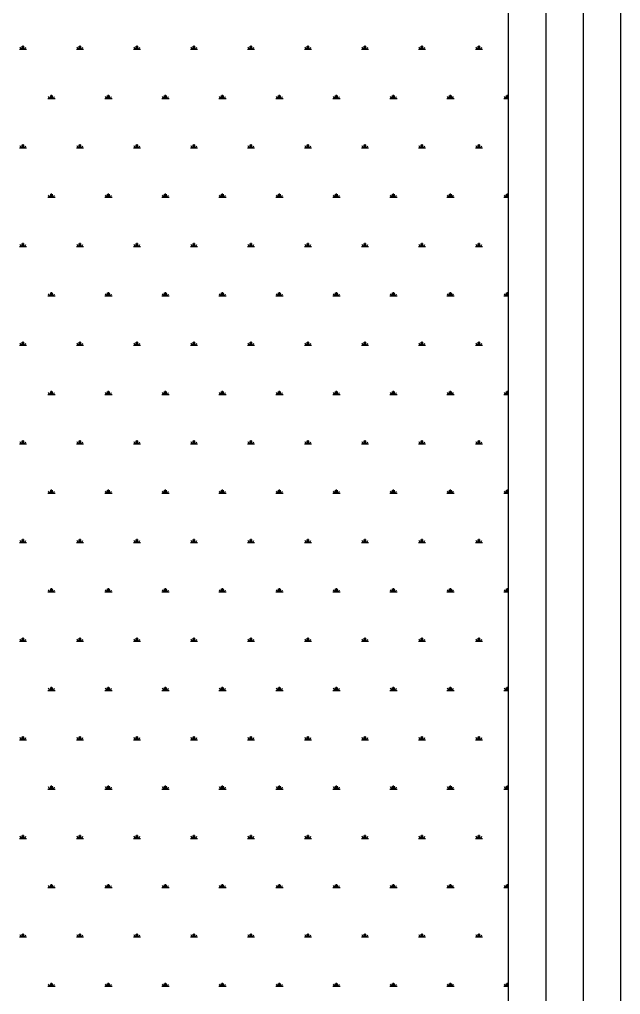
# Model space of a CAD drawing. Header units: millimetres. Extents: x 2999.9 to 3041.9, y 869.6 to 906.3.
# Drawn here: x 3022.616 to 3023.419, y 899.399 to 900.704 of the extents above; entities that cross this region are included whole.
import ezdxf

# ---------------------------------------------------------------- set-up
doc = ezdxf.new("R2010")
doc.units = ezdxf.units.MM

msp = doc.modelspace()

# ---------------------------------------------------------------- linework, layer by layer
at = {"color": 41, "lineweight": 30}
for p, q in [((3023.2692, 900.8882), (3023.2692, 899.0882)), ((3023.4192, 900.8882), (3023.4192, 899.0882))]:
    msp.add_line(p, q, dxfattribs=at)
at = {"color": 4}
for p, q in [((3023.3192, 900.8882), (3023.3192, 899.0882)), ((3023.3692, 900.8882), (3023.3692, 899.0882))]:
    msp.add_line(p, q, dxfattribs=at)
at = {"color": 76, "linetype": 'Continuous'}
for p, q in [((3022.6157, 900.664), (3022.6253, 900.664)), ((3022.6181, 900.664), (3022.6166, 900.6666)), ((3022.6193, 900.664), (3022.6193, 900.6678)), ((3022.6205, 900.664), (3022.6205, 900.6688)), ((3022.6217, 900.664), (3022.6217, 900.6678)), ((3022.6229, 900.664), (3022.6244, 900.6666)), ((3022.6919, 900.664), (3022.7015, 900.664)), ((3022.6943, 900.664), (3022.6928, 900.6666)), ((3022.6955, 900.664), (3022.6955, 900.6678)), ((3022.6967, 900.664), (3022.6967, 900.6688)), ((3022.6979, 900.664), (3022.6979, 900.6678)), ((3022.6991, 900.664), (3022.7006, 900.6666)), ((3022.7681, 900.664), (3022.7777, 900.664)), ((3022.7705, 900.664), (3022.769, 900.6666)), ((3022.7717, 900.664), (3022.7717, 900.6678)), ((3022.7729, 900.664), (3022.7729, 900.6688)), ((3022.7741, 900.664), (3022.7741, 900.6678)), ((3022.7753, 900.664), (3022.7768, 900.6666)), ((3022.8443, 900.664), (3022.8539, 900.664)), ((3022.8467, 900.664), (3022.8452, 900.6666)), ((3022.8479, 900.664), (3022.8479, 900.6678)), ((3022.8491, 900.664), (3022.8491, 900.6688)), ((3022.8503, 900.664), (3022.8503, 900.6678)), ((3022.8515, 900.664), (3022.853, 900.6666)), ((3022.9205, 900.664), (3022.9301, 900.664)), ((3022.9229, 900.664), (3022.9214, 900.6666)), ((3022.9241, 900.664), (3022.9241, 900.6678)), ((3022.9253, 900.664), (3022.9253, 900.6688)), ((3022.9265, 900.664), (3022.9265, 900.6678)), ((3022.9277, 900.664), (3022.9292, 900.6666)), ((3022.9967, 900.664), (3023.0063, 900.664)), ((3022.9991, 900.664), (3022.9976, 900.6666)), ((3023.0003, 900.664), (3023.0003, 900.6678)), ((3023.0015, 900.664), (3023.0015, 900.6688)), ((3023.0027, 900.664), (3023.0027, 900.6678)), ((3023.0039, 900.664), (3023.0054, 900.6666)), ((3023.0729, 900.664), (3023.0825, 900.664)), ((3023.0753, 900.664), (3023.0738, 900.6666)), ((3023.0765, 900.664), (3023.0765, 900.6678)), ((3023.0777, 900.664), (3023.0777, 900.6688)), ((3023.0789, 900.664), (3023.0789, 900.6678)), ((3023.0801, 900.664), (3023.0816, 900.6666)), ((3023.1491, 900.664), (3023.1587, 900.664)), ((3023.1515, 900.664), (3023.15, 900.6666)), ((3023.1527, 900.664), (3023.1527, 900.6678)), ((3023.1539, 900.664), (3023.1539, 900.6688)), ((3023.1551, 900.664), (3023.1551, 900.6678)), ((3023.1563, 900.664), (3023.1578, 900.6666)), ((3023.2253, 900.664), (3023.2349, 900.664)), ((3023.2277, 900.664), (3023.2262, 900.6666)), ((3023.2289, 900.664), (3023.2289, 900.6678)), ((3023.2301, 900.664), (3023.2301, 900.6688)), ((3023.2313, 900.664), (3023.2313, 900.6678)), ((3023.2325, 900.664), (3023.234, 900.6666)), ((3022.6538, 900.598), (3022.6634, 900.598)), ((3022.6562, 900.598), (3022.6547, 900.6006)), ((3022.6574, 900.598), (3022.6574, 900.6018)), ((3022.6586, 900.598), (3022.6586, 900.6028)), ((3022.6598, 900.598), (3022.6598, 900.6018)), ((3022.661, 900.598), (3022.6625, 900.6006)), ((3022.73, 900.598), (3022.7396, 900.598)), ((3022.7324, 900.598), (3022.7309, 900.6006)), ((3022.7336, 900.598), (3022.7336, 900.6018)), ((3022.7348, 900.598), (3022.7348, 900.6028)), ((3022.736, 900.598), (3022.736, 900.6018)), ((3022.7372, 900.598), (3022.7387, 900.6006)), ((3022.8062, 900.598), (3022.8158, 900.598)), ((3022.8086, 900.598), (3022.8071, 900.6006)), ((3022.8098, 900.598), (3022.8098, 900.6018)), ((3022.811, 900.598), (3022.811, 900.6028)), ((3022.8122, 900.598), (3022.8122, 900.6018)), ((3022.8134, 900.598), (3022.8149, 900.6006)), ((3022.8824, 900.598), (3022.892, 900.598)), ((3022.8848, 900.598), (3022.8833, 900.6006)), ((3022.886, 900.598), (3022.886, 900.6018)), ((3022.8872, 900.598), (3022.8872, 900.6028)), ((3022.8884, 900.598), (3022.8884, 900.6018)), ((3022.8896, 900.598), (3022.8911, 900.6006)), ((3022.9586, 900.598), (3022.9682, 900.598)), ((3022.961, 900.598), (3022.9595, 900.6006)), ((3022.9622, 900.598), (3022.9622, 900.6018)), ((3022.9634, 900.598), (3022.9634, 900.6028)), ((3022.9646, 900.598), (3022.9646, 900.6018)), ((3022.9658, 900.598), (3022.9673, 900.6006)), ((3023.0348, 900.598), (3023.0444, 900.598)), ((3023.0372, 900.598), (3023.0357, 900.6006)), ((3023.0384, 900.598), (3023.0384, 900.6018)), ((3023.0396, 900.598), (3023.0396, 900.6028)), ((3023.0408, 900.598), (3023.0408, 900.6018)), ((3023.042, 900.598), (3023.0435, 900.6006)), ((3023.111, 900.598), (3023.1206, 900.598)), ((3023.1134, 900.598), (3023.1119, 900.6006)), ((3023.1146, 900.598), (3023.1146, 900.6018)), ((3023.1158, 900.598), (3023.1158, 900.6028)), ((3023.117, 900.598), (3023.117, 900.6018)), ((3023.1182, 900.598), (3023.1197, 900.6006)), ((3023.1872, 900.598), (3023.1968, 900.598)), ((3023.1896, 900.598), (3023.1881, 900.6006)), ((3023.1908, 900.598), (3023.1908, 900.6018)), ((3023.192, 900.598), (3023.192, 900.6028)), ((3023.1932, 900.598), (3023.1932, 900.6018)), ((3023.1944, 900.598), (3023.1959, 900.6006)), ((3023.2634, 900.598), (3023.2692, 900.598)), ((3023.2658, 900.598), (3023.2643, 900.6006)), ((3023.267, 900.598), (3023.267, 900.6018)), ((3023.2682, 900.598), (3023.2682, 900.6028)), ((3022.6157, 900.532), (3022.6253, 900.532)), ((3022.6181, 900.532), (3022.6166, 900.5347)), ((3022.6193, 900.532), (3022.6193, 900.5358)), ((3022.6205, 900.532), (3022.6205, 900.5368)), ((3022.6217, 900.532), (3022.6217, 900.5358)), ((3022.6229, 900.532), (3022.6244, 900.5347)), ((3022.6919, 900.532), (3022.7015, 900.532)), ((3022.6943, 900.532), (3022.6928, 900.5347)), ((3022.6955, 900.532), (3022.6955, 900.5358)), ((3022.6967, 900.532), (3022.6967, 900.5368)), ((3022.6979, 900.532), (3022.6979, 900.5358)), ((3022.6991, 900.532), (3022.7006, 900.5347)), ((3022.7681, 900.532), (3022.7777, 900.532)), ((3022.7705, 900.532), (3022.769, 900.5347)), ((3022.7717, 900.532), (3022.7717, 900.5358)), ((3022.7729, 900.532), (3022.7729, 900.5368)), ((3022.7741, 900.532), (3022.7741, 900.5358)), ((3022.7753, 900.532), (3022.7768, 900.5347)), ((3022.8443, 900.532), (3022.8539, 900.532)), ((3022.8467, 900.532), (3022.8452, 900.5347)), ((3022.8479, 900.532), (3022.8479, 900.5358)), ((3022.8491, 900.532), (3022.8491, 900.5368)), ((3022.8503, 900.532), (3022.8503, 900.5358)), ((3022.8515, 900.532), (3022.853, 900.5347)), ((3022.9205, 900.532), (3022.9301, 900.532)), ((3022.9229, 900.532), (3022.9214, 900.5347)), ((3022.9241, 900.532), (3022.9241, 900.5358)), ((3022.9253, 900.532), (3022.9253, 900.5368)), ((3022.9265, 900.532), (3022.9265, 900.5358)), ((3022.9277, 900.532), (3022.9292, 900.5347)), ((3022.9967, 900.532), (3023.0063, 900.532)), ((3022.9991, 900.532), (3022.9976, 900.5347)), ((3023.0003, 900.532), (3023.0003, 900.5358)), ((3023.0015, 900.532), (3023.0015, 900.5368)), ((3023.0027, 900.532), (3023.0027, 900.5358)), ((3023.0039, 900.532), (3023.0054, 900.5347)), ((3023.0729, 900.532), (3023.0825, 900.532)), ((3023.0753, 900.532), (3023.0738, 900.5347)), ((3023.0765, 900.532), (3023.0765, 900.5358)), ((3023.0777, 900.532), (3023.0777, 900.5368)), ((3023.0789, 900.532), (3023.0789, 900.5358)), ((3023.0801, 900.532), (3023.0816, 900.5347)), ((3023.1491, 900.532), (3023.1587, 900.532)), ((3023.1515, 900.532), (3023.15, 900.5347)), ((3023.1527, 900.532), (3023.1527, 900.5358)), ((3023.1539, 900.532), (3023.1539, 900.5368)), ((3023.1551, 900.532), (3023.1551, 900.5358)), ((3023.1563, 900.532), (3023.1578, 900.5347)), ((3023.2253, 900.532), (3023.2349, 900.532)), ((3023.2277, 900.532), (3023.2262, 900.5347)), ((3023.2289, 900.532), (3023.2289, 900.5358)), ((3023.2301, 900.532), (3023.2301, 900.5368)), ((3023.2313, 900.532), (3023.2313, 900.5358)), ((3023.2325, 900.532), (3023.234, 900.5347)), ((3022.6538, 900.466), (3022.6634, 900.466)), ((3022.6562, 900.466), (3022.6547, 900.4687)), ((3022.6574, 900.466), (3022.6574, 900.4698)), ((3022.6586, 900.466), (3022.6586, 900.4708)), ((3022.6598, 900.466), (3022.6598, 900.4698)), ((3022.661, 900.466), (3022.6625, 900.4687)), ((3022.73, 900.466), (3022.7396, 900.466)), ((3022.7324, 900.466), (3022.7309, 900.4687)), ((3022.7336, 900.466), (3022.7336, 900.4698)), ((3022.7348, 900.466), (3022.7348, 900.4708)), ((3022.736, 900.466), (3022.736, 900.4698)), ((3022.7372, 900.466), (3022.7387, 900.4687)), ((3022.8062, 900.466), (3022.8158, 900.466)), ((3022.8086, 900.466), (3022.8071, 900.4687)), ((3022.8098, 900.466), (3022.8098, 900.4698)), ((3022.811, 900.466), (3022.811, 900.4708)), ((3022.8122, 900.466), (3022.8122, 900.4698)), ((3022.8134, 900.466), (3022.8149, 900.4687)), ((3022.8824, 900.466), (3022.892, 900.466)), ((3022.8848, 900.466), (3022.8833, 900.4687)), ((3022.886, 900.466), (3022.886, 900.4698)), ((3022.8872, 900.466), (3022.8872, 900.4708)), ((3022.8884, 900.466), (3022.8884, 900.4698)), ((3022.8896, 900.466), (3022.8911, 900.4687)), ((3022.9586, 900.466), (3022.9682, 900.466)), ((3022.961, 900.466), (3022.9595, 900.4687)), ((3022.9622, 900.466), (3022.9622, 900.4698)), ((3022.9634, 900.466), (3022.9634, 900.4708)), ((3022.9646, 900.466), (3022.9646, 900.4698)), ((3022.9658, 900.466), (3022.9673, 900.4687)), ((3023.0348, 900.466), (3023.0444, 900.466)), ((3023.0372, 900.466), (3023.0357, 900.4687)), ((3023.0384, 900.466), (3023.0384, 900.4698)), ((3023.0396, 900.466), (3023.0396, 900.4708)), ((3023.0408, 900.466), (3023.0408, 900.4698)), ((3023.042, 900.466), (3023.0435, 900.4687)), ((3023.111, 900.466), (3023.1206, 900.466)), ((3023.1134, 900.466), (3023.1119, 900.4687)), ((3023.1146, 900.466), (3023.1146, 900.4698)), ((3023.1158, 900.466), (3023.1158, 900.4708)), ((3023.117, 900.466), (3023.117, 900.4698)), ((3023.1182, 900.466), (3023.1197, 900.4687)), ((3023.1872, 900.466), (3023.1968, 900.466)), ((3023.1896, 900.466), (3023.1881, 900.4687)), ((3023.1908, 900.466), (3023.1908, 900.4698)), ((3023.192, 900.466), (3023.192, 900.4708)), ((3023.1932, 900.466), (3023.1932, 900.4698)), ((3023.1944, 900.466), (3023.1959, 900.4687)), ((3023.2634, 900.466), (3023.2692, 900.466)), ((3023.2658, 900.466), (3023.2643, 900.4687)), ((3023.267, 900.466), (3023.267, 900.4698)), ((3023.2682, 900.466), (3023.2682, 900.4708)), ((3022.6157, 900.4), (3022.6253, 900.4)), ((3022.6181, 900.4), (3022.6166, 900.4027)), ((3022.6193, 900.4), (3022.6193, 900.4038)), ((3022.6205, 900.4), (3022.6205, 900.4048)), ((3022.6217, 900.4), (3022.6217, 900.4038)), ((3022.6229, 900.4), (3022.6244, 900.4027)), ((3022.6919, 900.4), (3022.7015, 900.4)), ((3022.6943, 900.4), (3022.6928, 900.4027)), ((3022.6955, 900.4), (3022.6955, 900.4038)), ((3022.6967, 900.4), (3022.6967, 900.4048)), ((3022.6979, 900.4), (3022.6979, 900.4038)), ((3022.6991, 900.4), (3022.7006, 900.4027)), ((3022.7681, 900.4), (3022.7777, 900.4)), ((3022.7705, 900.4), (3022.769, 900.4027)), ((3022.7717, 900.4), (3022.7717, 900.4038)), ((3022.7729, 900.4), (3022.7729, 900.4048)), ((3022.7741, 900.4), (3022.7741, 900.4038)), ((3022.7753, 900.4), (3022.7768, 900.4027)), ((3022.8443, 900.4), (3022.8539, 900.4)), ((3022.8467, 900.4), (3022.8452, 900.4027)), ((3022.8479, 900.4), (3022.8479, 900.4038)), ((3022.8491, 900.4), (3022.8491, 900.4048)), ((3022.8503, 900.4), (3022.8503, 900.4038)), ((3022.8515, 900.4), (3022.853, 900.4027)), ((3022.9205, 900.4), (3022.9301, 900.4)), ((3022.9229, 900.4), (3022.9214, 900.4027)), ((3022.9241, 900.4), (3022.9241, 900.4038)), ((3022.9253, 900.4), (3022.9253, 900.4048)), ((3022.9265, 900.4), (3022.9265, 900.4038)), ((3022.9277, 900.4), (3022.9292, 900.4027)), ((3022.9967, 900.4), (3023.0063, 900.4)), ((3022.9991, 900.4), (3022.9976, 900.4027)), ((3023.0003, 900.4), (3023.0003, 900.4038)), ((3023.0015, 900.4), (3023.0015, 900.4048)), ((3023.0027, 900.4), (3023.0027, 900.4038)), ((3023.0039, 900.4), (3023.0054, 900.4027)), ((3023.0729, 900.4), (3023.0825, 900.4)), ((3023.0753, 900.4), (3023.0738, 900.4027)), ((3023.0765, 900.4), (3023.0765, 900.4038)), ((3023.0777, 900.4), (3023.0777, 900.4048)), ((3023.0789, 900.4), (3023.0789, 900.4038)), ((3023.0801, 900.4), (3023.0816, 900.4027)), ((3023.1491, 900.4), (3023.1587, 900.4)), ((3023.1515, 900.4), (3023.15, 900.4027)), ((3023.1527, 900.4), (3023.1527, 900.4038)), ((3023.1539, 900.4), (3023.1539, 900.4048)), ((3023.1551, 900.4), (3023.1551, 900.4038)), ((3023.1563, 900.4), (3023.1578, 900.4027)), ((3023.2253, 900.4), (3023.2349, 900.4)), ((3023.2277, 900.4), (3023.2262, 900.4027)), ((3023.2289, 900.4), (3023.2289, 900.4038)), ((3023.2301, 900.4), (3023.2301, 900.4048)), ((3023.2313, 900.4), (3023.2313, 900.4038)), ((3023.2325, 900.4), (3023.234, 900.4027)), ((3022.6538, 900.334), (3022.6634, 900.334)), ((3022.6562, 900.334), (3022.6547, 900.3367)), ((3022.6574, 900.334), (3022.6574, 900.3379)), ((3022.6586, 900.334), (3022.6586, 900.3388)), ((3022.6598, 900.334), (3022.6598, 900.3379)), ((3022.661, 900.334), (3022.6625, 900.3367)), ((3022.73, 900.334), (3022.7396, 900.334)), ((3022.7324, 900.334), (3022.7309, 900.3367)), ((3022.7336, 900.334), (3022.7336, 900.3379)), ((3022.7348, 900.334), (3022.7348, 900.3388)), ((3022.736, 900.334), (3022.736, 900.3379)), ((3022.7372, 900.334), (3022.7387, 900.3367)), ((3022.8062, 900.334), (3022.8158, 900.334)), ((3022.8086, 900.334), (3022.8071, 900.3367)), ((3022.8098, 900.334), (3022.8098, 900.3379)), ((3022.811, 900.334), (3022.811, 900.3388)), ((3022.8122, 900.334), (3022.8122, 900.3379)), ((3022.8134, 900.334), (3022.8149, 900.3367)), ((3022.8824, 900.334), (3022.892, 900.334)), ((3022.8848, 900.334), (3022.8833, 900.3367)), ((3022.886, 900.334), (3022.886, 900.3379)), ((3022.8872, 900.334), (3022.8872, 900.3388)), ((3022.8884, 900.334), (3022.8884, 900.3379)), ((3022.8896, 900.334), (3022.8911, 900.3367)), ((3022.9586, 900.334), (3022.9682, 900.334)), ((3022.961, 900.334), (3022.9595, 900.3367)), ((3022.9622, 900.334), (3022.9622, 900.3379)), ((3022.9634, 900.334), (3022.9634, 900.3388)), ((3022.9646, 900.334), (3022.9646, 900.3379)), ((3022.9658, 900.334), (3022.9673, 900.3367)), ((3023.0348, 900.334), (3023.0444, 900.334)), ((3023.0372, 900.334), (3023.0357, 900.3367)), ((3023.0384, 900.334), (3023.0384, 900.3379)), ((3023.0396, 900.334), (3023.0396, 900.3388)), ((3023.0408, 900.334), (3023.0408, 900.3379)), ((3023.042, 900.334), (3023.0435, 900.3367)), ((3023.111, 900.334), (3023.1206, 900.334)), ((3023.1134, 900.334), (3023.1119, 900.3367)), ((3023.1146, 900.334), (3023.1146, 900.3379)), ((3023.1158, 900.334), (3023.1158, 900.3388)), ((3023.117, 900.334), (3023.117, 900.3379)), ((3023.1182, 900.334), (3023.1197, 900.3367)), ((3023.1872, 900.334), (3023.1968, 900.334)), ((3023.1896, 900.334), (3023.1881, 900.3367)), ((3023.1908, 900.334), (3023.1908, 900.3379)), ((3023.192, 900.334), (3023.192, 900.3388)), ((3023.1932, 900.334), (3023.1932, 900.3379)), ((3023.1944, 900.334), (3023.1959, 900.3367)), ((3023.2634, 900.334), (3023.2692, 900.334)), ((3023.2658, 900.334), (3023.2643, 900.3367)), ((3023.267, 900.334), (3023.267, 900.3379)), ((3023.2682, 900.334), (3023.2682, 900.3388)), ((3022.6157, 900.2681), (3022.6253, 900.2681)), ((3022.6181, 900.2681), (3022.6166, 900.2707)), ((3022.6193, 900.2681), (3022.6193, 900.2719)), ((3022.6205, 900.2681), (3022.6205, 900.2728)), ((3022.6217, 900.2681), (3022.6217, 900.2719)), ((3022.6229, 900.2681), (3022.6244, 900.2707)), ((3022.6919, 900.2681), (3022.7015, 900.2681)), ((3022.6943, 900.2681), (3022.6928, 900.2707)), ((3022.6955, 900.2681), (3022.6955, 900.2719)), ((3022.6967, 900.2681), (3022.6967, 900.2728)), ((3022.6979, 900.2681), (3022.6979, 900.2719)), ((3022.6991, 900.2681), (3022.7006, 900.2707)), ((3022.7681, 900.2681), (3022.7777, 900.2681)), ((3022.7705, 900.2681), (3022.769, 900.2707)), ((3022.7717, 900.2681), (3022.7717, 900.2719)), ((3022.7729, 900.2681), (3022.7729, 900.2728)), ((3022.7741, 900.2681), (3022.7741, 900.2719)), ((3022.7753, 900.2681), (3022.7768, 900.2707)), ((3022.8443, 900.2681), (3022.8539, 900.2681)), ((3022.8467, 900.2681), (3022.8452, 900.2707)), ((3022.8479, 900.2681), (3022.8479, 900.2719)), ((3022.8491, 900.2681), (3022.8491, 900.2728)), ((3022.8503, 900.2681), (3022.8503, 900.2719)), ((3022.8515, 900.2681), (3022.853, 900.2707)), ((3022.9205, 900.2681), (3022.9301, 900.2681)), ((3022.9229, 900.2681), (3022.9214, 900.2707)), ((3022.9241, 900.2681), (3022.9241, 900.2719)), ((3022.9253, 900.2681), (3022.9253, 900.2728)), ((3022.9265, 900.2681), (3022.9265, 900.2719)), ((3022.9277, 900.2681), (3022.9292, 900.2707)), ((3022.9967, 900.2681), (3023.0063, 900.2681)), ((3022.9991, 900.2681), (3022.9976, 900.2707)), ((3023.0003, 900.2681), (3023.0003, 900.2719)), ((3023.0015, 900.2681), (3023.0015, 900.2728)), ((3023.0027, 900.2681), (3023.0027, 900.2719)), ((3023.0039, 900.2681), (3023.0054, 900.2707)), ((3023.0729, 900.2681), (3023.0825, 900.2681)), ((3023.0753, 900.2681), (3023.0738, 900.2707)), ((3023.0765, 900.2681), (3023.0765, 900.2719)), ((3023.0777, 900.2681), (3023.0777, 900.2728)), ((3023.0789, 900.2681), (3023.0789, 900.2719)), ((3023.0801, 900.2681), (3023.0816, 900.2707)), ((3023.1491, 900.2681), (3023.1587, 900.2681)), ((3023.1515, 900.2681), (3023.15, 900.2707)), ((3023.1527, 900.2681), (3023.1527, 900.2719)), ((3023.1539, 900.2681), (3023.1539, 900.2728)), ((3023.1551, 900.2681), (3023.1551, 900.2719)), ((3023.1563, 900.2681), (3023.1578, 900.2707)), ((3023.2253, 900.2681), (3023.2349, 900.2681)), ((3023.2277, 900.2681), (3023.2262, 900.2707)), ((3023.2289, 900.2681), (3023.2289, 900.2719)), ((3023.2301, 900.2681), (3023.2301, 900.2728)), ((3023.2313, 900.2681), (3023.2313, 900.2719)), ((3023.2325, 900.2681), (3023.234, 900.2707)), ((3022.6538, 900.2021), (3022.6634, 900.2021)), ((3022.6562, 900.2021), (3022.6547, 900.2047)), ((3022.6574, 900.2021), (3022.6574, 900.2059)), ((3022.6586, 900.2021), (3022.6586, 900.2068)), ((3022.6598, 900.2021), (3022.6598, 900.2059)), ((3022.661, 900.2021), (3022.6625, 900.2047)), ((3022.73, 900.2021), (3022.7396, 900.2021)), ((3022.7324, 900.2021), (3022.7309, 900.2047)), ((3022.7336, 900.2021), (3022.7336, 900.2059)), ((3022.7348, 900.2021), (3022.7348, 900.2068)), ((3022.736, 900.2021), (3022.736, 900.2059)), ((3022.7372, 900.2021), (3022.7387, 900.2047)), ((3022.8062, 900.2021), (3022.8158, 900.2021)), ((3022.8086, 900.2021), (3022.8071, 900.2047)), ((3022.8098, 900.2021), (3022.8098, 900.2059)), ((3022.811, 900.2021), (3022.811, 900.2068)), ((3022.8122, 900.2021), (3022.8122, 900.2059)), ((3022.8134, 900.2021), (3022.8149, 900.2047)), ((3022.8824, 900.2021), (3022.892, 900.2021)), ((3022.8848, 900.2021), (3022.8833, 900.2047)), ((3022.886, 900.2021), (3022.886, 900.2059)), ((3022.8872, 900.2021), (3022.8872, 900.2068)), ((3022.8884, 900.2021), (3022.8884, 900.2059)), ((3022.8896, 900.2021), (3022.8911, 900.2047)), ((3022.9586, 900.2021), (3022.9682, 900.2021)), ((3022.961, 900.2021), (3022.9595, 900.2047)), ((3022.9622, 900.2021), (3022.9622, 900.2059)), ((3022.9634, 900.2021), (3022.9634, 900.2068)), ((3022.9646, 900.2021), (3022.9646, 900.2059)), ((3022.9658, 900.2021), (3022.9673, 900.2047)), ((3023.0348, 900.2021), (3023.0444, 900.2021)), ((3023.0372, 900.2021), (3023.0357, 900.2047)), ((3023.0384, 900.2021), (3023.0384, 900.2059)), ((3023.0396, 900.2021), (3023.0396, 900.2068)), ((3023.0408, 900.2021), (3023.0408, 900.2059)), ((3023.042, 900.2021), (3023.0435, 900.2047)), ((3023.111, 900.2021), (3023.1206, 900.2021)), ((3023.1134, 900.2021), (3023.1119, 900.2047)), ((3023.1146, 900.2021), (3023.1146, 900.2059)), ((3023.1158, 900.2021), (3023.1158, 900.2068)), ((3023.117, 900.2021), (3023.117, 900.2059)), ((3023.1182, 900.2021), (3023.1197, 900.2047)), ((3023.1872, 900.2021), (3023.1968, 900.2021)), ((3023.1896, 900.2021), (3023.1881, 900.2047)), ((3023.1908, 900.2021), (3023.1908, 900.2059)), ((3023.192, 900.2021), (3023.192, 900.2068)), ((3023.1932, 900.2021), (3023.1932, 900.2059)), ((3023.1944, 900.2021), (3023.1959, 900.2047)), ((3023.2634, 900.2021), (3023.2692, 900.2021)), ((3023.2658, 900.2021), (3023.2643, 900.2047)), ((3023.267, 900.2021), (3023.267, 900.2059)), ((3023.2682, 900.2021), (3023.2682, 900.2068)), ((3022.6157, 900.1361), (3022.6253, 900.1361)), ((3022.6181, 900.1361), (3022.6166, 900.1387)), ((3022.6193, 900.1361), (3022.6193, 900.1399)), ((3022.6205, 900.1361), (3022.6205, 900.1408)), ((3022.6217, 900.1361), (3022.6217, 900.1399)), ((3022.6229, 900.1361), (3022.6244, 900.1387)), ((3022.6919, 900.1361), (3022.7015, 900.1361)), ((3022.6943, 900.1361), (3022.6928, 900.1387)), ((3022.6955, 900.1361), (3022.6955, 900.1399)), ((3022.6967, 900.1361), (3022.6967, 900.1408)), ((3022.6979, 900.1361), (3022.6979, 900.1399)), ((3022.6991, 900.1361), (3022.7006, 900.1387)), ((3022.7681, 900.1361), (3022.7777, 900.1361)), ((3022.7705, 900.1361), (3022.769, 900.1387)), ((3022.7717, 900.1361), (3022.7717, 900.1399)), ((3022.7729, 900.1361), (3022.7729, 900.1408)), ((3022.7741, 900.1361), (3022.7741, 900.1399)), ((3022.7753, 900.1361), (3022.7768, 900.1387)), ((3022.8443, 900.1361), (3022.8539, 900.1361)), ((3022.8467, 900.1361), (3022.8452, 900.1387)), ((3022.8479, 900.1361), (3022.8479, 900.1399)), ((3022.8491, 900.1361), (3022.8491, 900.1408)), ((3022.8503, 900.1361), (3022.8503, 900.1399)), ((3022.8515, 900.1361), (3022.853, 900.1387)), ((3022.9205, 900.1361), (3022.9301, 900.1361)), ((3022.9229, 900.1361), (3022.9214, 900.1387)), ((3022.9241, 900.1361), (3022.9241, 900.1399)), ((3022.9253, 900.1361), (3022.9253, 900.1408)), ((3022.9265, 900.1361), (3022.9265, 900.1399)), ((3022.9277, 900.1361), (3022.9292, 900.1387)), ((3022.9967, 900.1361), (3023.0063, 900.1361)), ((3022.9991, 900.1361), (3022.9976, 900.1387)), ((3023.0003, 900.1361), (3023.0003, 900.1399)), ((3023.0015, 900.1361), (3023.0015, 900.1408)), ((3023.0027, 900.1361), (3023.0027, 900.1399)), ((3023.0039, 900.1361), (3023.0054, 900.1387)), ((3023.0729, 900.1361), (3023.0825, 900.1361)), ((3023.0753, 900.1361), (3023.0738, 900.1387)), ((3023.0765, 900.1361), (3023.0765, 900.1399)), ((3023.0777, 900.1361), (3023.0777, 900.1408)), ((3023.0789, 900.1361), (3023.0789, 900.1399)), ((3023.0801, 900.1361), (3023.0816, 900.1387)), ((3023.1491, 900.1361), (3023.1587, 900.1361)), ((3023.1515, 900.1361), (3023.15, 900.1387)), ((3023.1527, 900.1361), (3023.1527, 900.1399)), ((3023.1539, 900.1361), (3023.1539, 900.1408)), ((3023.1551, 900.1361), (3023.1551, 900.1399)), ((3023.1563, 900.1361), (3023.1578, 900.1387)), ((3023.2253, 900.1361), (3023.2349, 900.1361)), ((3023.2277, 900.1361), (3023.2262, 900.1387)), ((3023.2289, 900.1361), (3023.2289, 900.1399)), ((3023.2301, 900.1361), (3023.2301, 900.1408)), ((3023.2313, 900.1361), (3023.2313, 900.1399)), ((3023.2325, 900.1361), (3023.234, 900.1387)), ((3022.6538, 900.0701), (3022.6634, 900.0701)), ((3022.6562, 900.0701), (3022.6547, 900.0727)), ((3022.6574, 900.0701), (3022.6574, 900.0739)), ((3022.6586, 900.0701), (3022.6586, 900.0748)), ((3022.6598, 900.0701), (3022.6598, 900.0739)), ((3022.661, 900.0701), (3022.6625, 900.0727)), ((3022.73, 900.0701), (3022.7396, 900.0701)), ((3022.7324, 900.0701), (3022.7309, 900.0727)), ((3022.7336, 900.0701), (3022.7336, 900.0739)), ((3022.7348, 900.0701), (3022.7348, 900.0748)), ((3022.736, 900.0701), (3022.736, 900.0739)), ((3022.7372, 900.0701), (3022.7387, 900.0727)), ((3022.8062, 900.0701), (3022.8158, 900.0701)), ((3022.8086, 900.0701), (3022.8071, 900.0727)), ((3022.8098, 900.0701), (3022.8098, 900.0739)), ((3022.811, 900.0701), (3022.811, 900.0748)), ((3022.8122, 900.0701), (3022.8122, 900.0739)), ((3022.8134, 900.0701), (3022.8149, 900.0727)), ((3022.8824, 900.0701), (3022.892, 900.0701)), ((3022.8848, 900.0701), (3022.8833, 900.0727)), ((3022.886, 900.0701), (3022.886, 900.0739)), ((3022.8872, 900.0701), (3022.8872, 900.0748)), ((3022.8884, 900.0701), (3022.8884, 900.0739)), ((3022.8896, 900.0701), (3022.8911, 900.0727)), ((3022.9586, 900.0701), (3022.9682, 900.0701)), ((3022.961, 900.0701), (3022.9595, 900.0727)), ((3022.9622, 900.0701), (3022.9622, 900.0739)), ((3022.9634, 900.0701), (3022.9634, 900.0748)), ((3022.9646, 900.0701), (3022.9646, 900.0739)), ((3022.9658, 900.0701), (3022.9673, 900.0727)), ((3023.0348, 900.0701), (3023.0444, 900.0701)), ((3023.0372, 900.0701), (3023.0357, 900.0727)), ((3023.0384, 900.0701), (3023.0384, 900.0739)), ((3023.0396, 900.0701), (3023.0396, 900.0748)), ((3023.0408, 900.0701), (3023.0408, 900.0739)), ((3023.042, 900.0701), (3023.0435, 900.0727)), ((3023.111, 900.0701), (3023.1206, 900.0701)), ((3023.1134, 900.0701), (3023.1119, 900.0727)), ((3023.1146, 900.0701), (3023.1146, 900.0739)), ((3023.1158, 900.0701), (3023.1158, 900.0748)), ((3023.117, 900.0701), (3023.117, 900.0739)), ((3023.1182, 900.0701), (3023.1197, 900.0727)), ((3023.1872, 900.0701), (3023.1968, 900.0701)), ((3023.1896, 900.0701), (3023.1881, 900.0727)), ((3023.1908, 900.0701), (3023.1908, 900.0739)), ((3023.192, 900.0701), (3023.192, 900.0748)), ((3023.1932, 900.0701), (3023.1932, 900.0739)), ((3023.1944, 900.0701), (3023.1959, 900.0727)), ((3023.2634, 900.0701), (3023.2692, 900.0701)), ((3023.2658, 900.0701), (3023.2643, 900.0727)), ((3023.267, 900.0701), (3023.267, 900.0739)), ((3023.2682, 900.0701), (3023.2682, 900.0748)), ((3022.6181, 900.0041), (3022.6166, 900.0067)), ((3022.6193, 900.0041), (3022.6193, 900.0079)), ((3022.6205, 900.0041), (3022.6205, 900.0088)), ((3022.6217, 900.0041), (3022.6217, 900.0079)), ((3022.6229, 900.0041), (3022.6244, 900.0067)), ((3022.6943, 900.0041), (3022.6928, 900.0067)), ((3022.6955, 900.0041), (3022.6955, 900.0079)), ((3022.6967, 900.0041), (3022.6967, 900.0088)), ((3022.6979, 900.0041), (3022.6979, 900.0079)), ((3022.6991, 900.0041), (3022.7006, 900.0067)), ((3022.7705, 900.0041), (3022.769, 900.0067)), ((3022.7717, 900.0041), (3022.7717, 900.0079)), ((3022.7729, 900.0041), (3022.7729, 900.0088)), ((3022.7741, 900.0041), (3022.7741, 900.0079)), ((3022.7753, 900.0041), (3022.7768, 900.0067)), ((3022.8467, 900.0041), (3022.8452, 900.0067)), ((3022.8479, 900.0041), (3022.8479, 900.0079)), ((3022.8491, 900.0041), (3022.8491, 900.0088)), ((3022.8503, 900.0041), (3022.8503, 900.0079)), ((3022.8515, 900.0041), (3022.853, 900.0067)), ((3022.9229, 900.0041), (3022.9214, 900.0067)), ((3022.9241, 900.0041), (3022.9241, 900.0079)), ((3022.9253, 900.0041), (3022.9253, 900.0088)), ((3022.9265, 900.0041), (3022.9265, 900.0079)), ((3022.9277, 900.0041), (3022.9292, 900.0067)), ((3022.9991, 900.0041), (3022.9976, 900.0067)), ((3023.0003, 900.0041), (3023.0003, 900.0079)), ((3023.0015, 900.0041), (3023.0015, 900.0088)), ((3023.0027, 900.0041), (3023.0027, 900.0079)), ((3023.0039, 900.0041), (3023.0054, 900.0067)), ((3023.0753, 900.0041), (3023.0738, 900.0067)), ((3023.0765, 900.0041), (3023.0765, 900.0079)), ((3023.0777, 900.0041), (3023.0777, 900.0088)), ((3023.0789, 900.0041), (3023.0789, 900.0079)), ((3023.0801, 900.0041), (3023.0816, 900.0067)), ((3023.1515, 900.0041), (3023.15, 900.0067)), ((3023.1527, 900.0041), (3023.1527, 900.0079)), ((3023.1539, 900.0041), (3023.1539, 900.0088)), ((3023.1551, 900.0041), (3023.1551, 900.0079)), ((3023.1563, 900.0041), (3023.1578, 900.0067)), ((3023.2277, 900.0041), (3023.2262, 900.0067)), ((3023.2289, 900.0041), (3023.2289, 900.0079)), ((3023.2301, 900.0041), (3023.2301, 900.0088)), ((3023.2313, 900.0041), (3023.2313, 900.0079)), ((3023.2325, 900.0041), (3023.234, 900.0067)), ((3022.6157, 900.0041), (3022.6253, 900.0041)), ((3022.6919, 900.0041), (3022.7015, 900.0041)), ((3022.7681, 900.0041), (3022.7777, 900.0041)), ((3022.8443, 900.0041), (3022.8539, 900.0041)), ((3022.9205, 900.0041), (3022.9301, 900.0041)), ((3022.9967, 900.0041), (3023.0063, 900.0041)), ((3023.0729, 900.0041), (3023.0825, 900.0041)), ((3023.1491, 900.0041), (3023.1587, 900.0041)), ((3023.2253, 900.0041), (3023.2349, 900.0041)), ((3022.6562, 899.9381), (3022.6547, 899.9407)), ((3022.6574, 899.9381), (3022.6574, 899.9419)), ((3022.6586, 899.9381), (3022.6586, 899.9429)), ((3022.6598, 899.9381), (3022.6598, 899.9419)), ((3022.661, 899.9381), (3022.6625, 899.9407)), ((3022.7324, 899.9381), (3022.7309, 899.9407)), ((3022.7336, 899.9381), (3022.7336, 899.9419)), ((3022.7348, 899.9381), (3022.7348, 899.9429)), ((3022.736, 899.9381), (3022.736, 899.9419)), ((3022.7372, 899.9381), (3022.7387, 899.9407)), ((3022.8086, 899.9381), (3022.8071, 899.9407)), ((3022.8098, 899.9381), (3022.8098, 899.9419)), ((3022.811, 899.9381), (3022.811, 899.9429)), ((3022.8122, 899.9381), (3022.8122, 899.9419)), ((3022.8134, 899.9381), (3022.8149, 899.9407)), ((3022.8848, 899.9381), (3022.8833, 899.9407)), ((3022.886, 899.9381), (3022.886, 899.9419)), ((3022.8872, 899.9381), (3022.8872, 899.9429)), ((3022.8884, 899.9381), (3022.8884, 899.9419)), ((3022.8896, 899.9381), (3022.8911, 899.9407)), ((3022.961, 899.9381), (3022.9595, 899.9407)), ((3022.9622, 899.9381), (3022.9622, 899.9419)), ((3022.9634, 899.9381), (3022.9634, 899.9429)), ((3022.9646, 899.9381), (3022.9646, 899.9419)), ((3022.9658, 899.9381), (3022.9673, 899.9407)), ((3023.0372, 899.9381), (3023.0357, 899.9407)), ((3023.0384, 899.9381), (3023.0384, 899.9419)), ((3023.0396, 899.9381), (3023.0396, 899.9429)), ((3023.0408, 899.9381), (3023.0408, 899.9419)), ((3023.042, 899.9381), (3023.0435, 899.9407)), ((3023.1134, 899.9381), (3023.1119, 899.9407)), ((3023.1146, 899.9381), (3023.1146, 899.9419)), ((3023.1158, 899.9381), (3023.1158, 899.9429)), ((3023.117, 899.9381), (3023.117, 899.9419)), ((3023.1182, 899.9381), (3023.1197, 899.9407)), ((3023.1896, 899.9381), (3023.1881, 899.9407)), ((3023.1908, 899.9381), (3023.1908, 899.9419)), ((3023.192, 899.9381), (3023.192, 899.9429)), ((3023.1932, 899.9381), (3023.1932, 899.9419)), ((3023.1944, 899.9381), (3023.1959, 899.9407)), ((3023.2658, 899.9381), (3023.2643, 899.9407)), ((3023.267, 899.9381), (3023.267, 899.9419)), ((3023.2682, 899.9381), (3023.2682, 899.9429)), ((3022.6538, 899.9381), (3022.6634, 899.9381)), ((3022.73, 899.9381), (3022.7396, 899.9381)), ((3022.8062, 899.9381), (3022.8158, 899.9381)), ((3022.8824, 899.9381), (3022.892, 899.9381)), ((3022.9586, 899.9381), (3022.9682, 899.9381)), ((3023.0348, 899.9381), (3023.0444, 899.9381)), ((3023.111, 899.9381), (3023.1206, 899.9381)), ((3023.1872, 899.9381), (3023.1968, 899.9381)), ((3023.2634, 899.9381), (3023.2692, 899.9381)), ((3022.6181, 899.8721), (3022.6166, 899.8747)), ((3022.6193, 899.8721), (3022.6193, 899.8759)), ((3022.6205, 899.8721), (3022.6205, 899.8769)), ((3022.6217, 899.8721), (3022.6217, 899.8759)), ((3022.6229, 899.8721), (3022.6244, 899.8747)), ((3022.6943, 899.8721), (3022.6928, 899.8747)), ((3022.6955, 899.8721), (3022.6955, 899.8759)), ((3022.6967, 899.8721), (3022.6967, 899.8769)), ((3022.6979, 899.8721), (3022.6979, 899.8759)), ((3022.6991, 899.8721), (3022.7006, 899.8747)), ((3022.7705, 899.8721), (3022.769, 899.8747)), ((3022.7717, 899.8721), (3022.7717, 899.8759)), ((3022.7729, 899.8721), (3022.7729, 899.8769)), ((3022.7741, 899.8721), (3022.7741, 899.8759)), ((3022.7753, 899.8721), (3022.7768, 899.8747)), ((3022.8467, 899.8721), (3022.8452, 899.8747)), ((3022.8479, 899.8721), (3022.8479, 899.8759)), ((3022.8491, 899.8721), (3022.8491, 899.8769)), ((3022.8503, 899.8721), (3022.8503, 899.8759)), ((3022.8515, 899.8721), (3022.853, 899.8747)), ((3022.9229, 899.8721), (3022.9214, 899.8747)), ((3022.9241, 899.8721), (3022.9241, 899.8759)), ((3022.9253, 899.8721), (3022.9253, 899.8769)), ((3022.9265, 899.8721), (3022.9265, 899.8759)), ((3022.9277, 899.8721), (3022.9292, 899.8747)), ((3022.9991, 899.8721), (3022.9976, 899.8747)), ((3023.0003, 899.8721), (3023.0003, 899.8759)), ((3023.0015, 899.8721), (3023.0015, 899.8769)), ((3023.0027, 899.8721), (3023.0027, 899.8759)), ((3023.0039, 899.8721), (3023.0054, 899.8747)), ((3023.0753, 899.8721), (3023.0738, 899.8747)), ((3023.0765, 899.8721), (3023.0765, 899.8759)), ((3023.0777, 899.8721), (3023.0777, 899.8769)), ((3023.0789, 899.8721), (3023.0789, 899.8759)), ((3023.0801, 899.8721), (3023.0816, 899.8747)), ((3023.1515, 899.8721), (3023.15, 899.8747)), ((3023.1527, 899.8721), (3023.1527, 899.8759)), ((3023.1539, 899.8721), (3023.1539, 899.8769)), ((3023.1551, 899.8721), (3023.1551, 899.8759)), ((3023.1563, 899.8721), (3023.1578, 899.8747)), ((3023.2277, 899.8721), (3023.2262, 899.8747)), ((3023.2289, 899.8721), (3023.2289, 899.8759)), ((3023.2301, 899.8721), (3023.2301, 899.8769)), ((3023.2313, 899.8721), (3023.2313, 899.8759)), ((3023.2325, 899.8721), (3023.234, 899.8747)), ((3022.6157, 899.8721), (3022.6253, 899.8721)), ((3022.6919, 899.8721), (3022.7015, 899.8721)), ((3022.7681, 899.8721), (3022.7777, 899.8721)), ((3022.8443, 899.8721), (3022.8539, 899.8721)), ((3022.9205, 899.8721), (3022.9301, 899.8721)), ((3022.9967, 899.8721), (3023.0063, 899.8721)), ((3023.0729, 899.8721), (3023.0825, 899.8721)), ((3023.1491, 899.8721), (3023.1587, 899.8721)), ((3023.2253, 899.8721), (3023.2349, 899.8721)), ((3022.6574, 899.8061), (3022.6574, 899.8099)), ((3022.6586, 899.8061), (3022.6586, 899.8109)), ((3022.6598, 899.8061), (3022.6598, 899.8099)), ((3022.7336, 899.8061), (3022.7336, 899.8099)), ((3022.7348, 899.8061), (3022.7348, 899.8109)), ((3022.736, 899.8061), (3022.736, 899.8099)), ((3022.8098, 899.8061), (3022.8098, 899.8099)), ((3022.811, 899.8061), (3022.811, 899.8109)), ((3022.8122, 899.8061), (3022.8122, 899.8099)), ((3022.886, 899.8061), (3022.886, 899.8099)), ((3022.8872, 899.8061), (3022.8872, 899.8109)), ((3022.8884, 899.8061), (3022.8884, 899.8099)), ((3022.9622, 899.8061), (3022.9622, 899.8099)), ((3022.9634, 899.8061), (3022.9634, 899.8109)), ((3022.9646, 899.8061), (3022.9646, 899.8099)), ((3023.0384, 899.8061), (3023.0384, 899.8099)), ((3023.0396, 899.8061), (3023.0396, 899.8109)), ((3023.0408, 899.8061), (3023.0408, 899.8099)), ((3023.1146, 899.8061), (3023.1146, 899.8099)), ((3023.1158, 899.8061), (3023.1158, 899.8109)), ((3023.117, 899.8061), (3023.117, 899.8099)), ((3023.1908, 899.8061), (3023.1908, 899.8099)), ((3023.192, 899.8061), (3023.192, 899.8109)), ((3023.1932, 899.8061), (3023.1932, 899.8099)), ((3023.267, 899.8061), (3023.267, 899.8099)), ((3023.2682, 899.8061), (3023.2682, 899.8109)), ((3022.6538, 899.8061), (3022.6634, 899.8061)), ((3022.6562, 899.8061), (3022.6547, 899.8088)), ((3022.661, 899.8061), (3022.6625, 899.8088)), ((3022.73, 899.8061), (3022.7396, 899.8061)), ((3022.7324, 899.8061), (3022.7309, 899.8088)), ((3022.7372, 899.8061), (3022.7387, 899.8088)), ((3022.8062, 899.8061), (3022.8158, 899.8061)), ((3022.8086, 899.8061), (3022.8071, 899.8088)), ((3022.8134, 899.8061), (3022.8149, 899.8088)), ((3022.8824, 899.8061), (3022.892, 899.8061)), ((3022.8848, 899.8061), (3022.8833, 899.8088)), ((3022.8896, 899.8061), (3022.8911, 899.8088)), ((3022.9586, 899.8061), (3022.9682, 899.8061)), ((3022.961, 899.8061), (3022.9595, 899.8088)), ((3022.9658, 899.8061), (3022.9673, 899.8088)), ((3023.0348, 899.8061), (3023.0444, 899.8061)), ((3023.0372, 899.8061), (3023.0357, 899.8088)), ((3023.042, 899.8061), (3023.0435, 899.8088)), ((3023.111, 899.8061), (3023.1206, 899.8061)), ((3023.1134, 899.8061), (3023.1119, 899.8088)), ((3023.1182, 899.8061), (3023.1197, 899.8088)), ((3023.1872, 899.8061), (3023.1968, 899.8061)), ((3023.1896, 899.8061), (3023.1881, 899.8088)), ((3023.1944, 899.8061), (3023.1959, 899.8088)), ((3023.2634, 899.8061), (3023.2692, 899.8061)), ((3023.2658, 899.8061), (3023.2643, 899.8088)), ((3022.6193, 899.7401), (3022.6193, 899.7439)), ((3022.6205, 899.7401), (3022.6205, 899.7449)), ((3022.6217, 899.7401), (3022.6217, 899.7439)), ((3022.6955, 899.7401), (3022.6955, 899.7439)), ((3022.6967, 899.7401), (3022.6967, 899.7449)), ((3022.6979, 899.7401), (3022.6979, 899.7439)), ((3022.7717, 899.7401), (3022.7717, 899.7439)), ((3022.7729, 899.7401), (3022.7729, 899.7449)), ((3022.7741, 899.7401), (3022.7741, 899.7439)), ((3022.8479, 899.7401), (3022.8479, 899.7439)), ((3022.8491, 899.7401), (3022.8491, 899.7449)), ((3022.8503, 899.7401), (3022.8503, 899.7439)), ((3022.9241, 899.7401), (3022.9241, 899.7439)), ((3022.9253, 899.7401), (3022.9253, 899.7449)), ((3022.9265, 899.7401), (3022.9265, 899.7439)), ((3023.0003, 899.7401), (3023.0003, 899.7439)), ((3023.0015, 899.7401), (3023.0015, 899.7449)), ((3023.0027, 899.7401), (3023.0027, 899.7439)), ((3023.0765, 899.7401), (3023.0765, 899.7439)), ((3023.0777, 899.7401), (3023.0777, 899.7449)), ((3023.0789, 899.7401), (3023.0789, 899.7439)), ((3023.1527, 899.7401), (3023.1527, 899.7439)), ((3023.1539, 899.7401), (3023.1539, 899.7449)), ((3023.1551, 899.7401), (3023.1551, 899.7439)), ((3023.2289, 899.7401), (3023.2289, 899.7439)), ((3023.2301, 899.7401), (3023.2301, 899.7449)), ((3023.2313, 899.7401), (3023.2313, 899.7439)), ((3022.6157, 899.7401), (3022.6253, 899.7401)), ((3022.6181, 899.7401), (3022.6166, 899.7428)), ((3022.6229, 899.7401), (3022.6244, 899.7428)), ((3022.6919, 899.7401), (3022.7015, 899.7401)), ((3022.6943, 899.7401), (3022.6928, 899.7428)), ((3022.6991, 899.7401), (3022.7006, 899.7428)), ((3022.7681, 899.7401), (3022.7777, 899.7401)), ((3022.7705, 899.7401), (3022.769, 899.7428)), ((3022.7753, 899.7401), (3022.7768, 899.7428)), ((3022.8443, 899.7401), (3022.8539, 899.7401)), ((3022.8467, 899.7401), (3022.8452, 899.7428)), ((3022.8515, 899.7401), (3022.853, 899.7428)), ((3022.9205, 899.7401), (3022.9301, 899.7401)), ((3022.9229, 899.7401), (3022.9214, 899.7428)), ((3022.9277, 899.7401), (3022.9292, 899.7428)), ((3022.9967, 899.7401), (3023.0063, 899.7401)), ((3022.9991, 899.7401), (3022.9976, 899.7428)), ((3023.0039, 899.7401), (3023.0054, 899.7428)), ((3023.0729, 899.7401), (3023.0825, 899.7401)), ((3023.0753, 899.7401), (3023.0738, 899.7428)), ((3023.0801, 899.7401), (3023.0816, 899.7428)), ((3023.1491, 899.7401), (3023.1587, 899.7401)), ((3023.1515, 899.7401), (3023.15, 899.7428)), ((3023.1563, 899.7401), (3023.1578, 899.7428)), ((3023.2253, 899.7401), (3023.2349, 899.7401)), ((3023.2277, 899.7401), (3023.2262, 899.7428)), ((3023.2325, 899.7401), (3023.234, 899.7428)), ((3022.6586, 899.6741), (3022.6586, 899.6789)), ((3022.7348, 899.6741), (3022.7348, 899.6789)), ((3022.811, 899.6741), (3022.811, 899.6789)), ((3022.8872, 899.6741), (3022.8872, 899.6789)), ((3022.9634, 899.6741), (3022.9634, 899.6789)), ((3023.0396, 899.6741), (3023.0396, 899.6789)), ((3023.1158, 899.6741), (3023.1158, 899.6789)), ((3023.192, 899.6741), (3023.192, 899.6789)), ((3023.2682, 899.6741), (3023.2682, 899.6789)), ((3022.6538, 899.6741), (3022.6634, 899.6741)), ((3022.6562, 899.6741), (3022.6547, 899.6768)), ((3022.6574, 899.6741), (3022.6574, 899.6779)), ((3022.6598, 899.6741), (3022.6598, 899.6779)), ((3022.661, 899.6741), (3022.6625, 899.6768)), ((3022.73, 899.6741), (3022.7396, 899.6741)), ((3022.7324, 899.6741), (3022.7309, 899.6768)), ((3022.7336, 899.6741), (3022.7336, 899.6779)), ((3022.736, 899.6741), (3022.736, 899.6779)), ((3022.7372, 899.6741), (3022.7387, 899.6768)), ((3022.8062, 899.6741), (3022.8158, 899.6741)), ((3022.8086, 899.6741), (3022.8071, 899.6768)), ((3022.8098, 899.6741), (3022.8098, 899.6779)), ((3022.8122, 899.6741), (3022.8122, 899.6779)), ((3022.8134, 899.6741), (3022.8149, 899.6768)), ((3022.8824, 899.6741), (3022.892, 899.6741)), ((3022.8848, 899.6741), (3022.8833, 899.6768)), ((3022.886, 899.6741), (3022.886, 899.6779)), ((3022.8884, 899.6741), (3022.8884, 899.6779)), ((3022.8896, 899.6741), (3022.8911, 899.6768)), ((3022.9586, 899.6741), (3022.9682, 899.6741)), ((3022.961, 899.6741), (3022.9595, 899.6768)), ((3022.9622, 899.6741), (3022.9622, 899.6779)), ((3022.9646, 899.6741), (3022.9646, 899.6779)), ((3022.9658, 899.6741), (3022.9673, 899.6768)), ((3023.0348, 899.6741), (3023.0444, 899.6741)), ((3023.0372, 899.6741), (3023.0357, 899.6768)), ((3023.0384, 899.6741), (3023.0384, 899.6779)), ((3023.0408, 899.6741), (3023.0408, 899.6779)), ((3023.042, 899.6741), (3023.0435, 899.6768)), ((3023.111, 899.6741), (3023.1206, 899.6741)), ((3023.1134, 899.6741), (3023.1119, 899.6768)), ((3023.1146, 899.6741), (3023.1146, 899.6779)), ((3023.117, 899.6741), (3023.117, 899.6779)), ((3023.1182, 899.6741), (3023.1197, 899.6768)), ((3023.1872, 899.6741), (3023.1968, 899.6741)), ((3023.1896, 899.6741), (3023.1881, 899.6768)), ((3023.1908, 899.6741), (3023.1908, 899.6779)), ((3023.1932, 899.6741), (3023.1932, 899.6779)), ((3023.1944, 899.6741), (3023.1959, 899.6768)), ((3023.2634, 899.6741), (3023.2692, 899.6741)), ((3023.2658, 899.6741), (3023.2643, 899.6768)), ((3023.267, 899.6741), (3023.267, 899.6779)), ((3022.6157, 899.6081), (3022.6253, 899.6081)), ((3022.6181, 899.6081), (3022.6166, 899.6108)), ((3022.6193, 899.6081), (3022.6193, 899.612)), ((3022.6205, 899.6081), (3022.6205, 899.6129)), ((3022.6217, 899.6081), (3022.6217, 899.612)), ((3022.6229, 899.6081), (3022.6244, 899.6108)), ((3022.6919, 899.6081), (3022.7015, 899.6081)), ((3022.6943, 899.6081), (3022.6928, 899.6108)), ((3022.6955, 899.6081), (3022.6955, 899.612)), ((3022.6967, 899.6081), (3022.6967, 899.6129)), ((3022.6979, 899.6081), (3022.6979, 899.612)), ((3022.6991, 899.6081), (3022.7006, 899.6108)), ((3022.7681, 899.6081), (3022.7777, 899.6081)), ((3022.7705, 899.6081), (3022.769, 899.6108)), ((3022.7717, 899.6081), (3022.7717, 899.612)), ((3022.7729, 899.6081), (3022.7729, 899.6129)), ((3022.7741, 899.6081), (3022.7741, 899.612)), ((3022.7753, 899.6081), (3022.7768, 899.6108)), ((3022.8443, 899.6081), (3022.8539, 899.6081)), ((3022.8467, 899.6081), (3022.8452, 899.6108)), ((3022.8479, 899.6081), (3022.8479, 899.612)), ((3022.8491, 899.6081), (3022.8491, 899.6129)), ((3022.8503, 899.6081), (3022.8503, 899.612)), ((3022.8515, 899.6081), (3022.853, 899.6108)), ((3022.9205, 899.6081), (3022.9301, 899.6081)), ((3022.9229, 899.6081), (3022.9214, 899.6108)), ((3022.9241, 899.6081), (3022.9241, 899.612)), ((3022.9253, 899.6081), (3022.9253, 899.6129)), ((3022.9265, 899.6081), (3022.9265, 899.612)), ((3022.9277, 899.6081), (3022.9292, 899.6108)), ((3022.9967, 899.6081), (3023.0063, 899.6081)), ((3022.9991, 899.6081), (3022.9976, 899.6108)), ((3023.0003, 899.6081), (3023.0003, 899.612)), ((3023.0015, 899.6081), (3023.0015, 899.6129)), ((3023.0027, 899.6081), (3023.0027, 899.612)), ((3023.0039, 899.6081), (3023.0054, 899.6108)), ((3023.0729, 899.6081), (3023.0825, 899.6081)), ((3023.0753, 899.6081), (3023.0738, 899.6108)), ((3023.0765, 899.6081), (3023.0765, 899.612)), ((3023.0777, 899.6081), (3023.0777, 899.6129)), ((3023.0789, 899.6081), (3023.0789, 899.612)), ((3023.0801, 899.6081), (3023.0816, 899.6108)), ((3023.1491, 899.6081), (3023.1587, 899.6081)), ((3023.1515, 899.6081), (3023.15, 899.6108)), ((3023.1527, 899.6081), (3023.1527, 899.612)), ((3023.1539, 899.6081), (3023.1539, 899.6129)), ((3023.1551, 899.6081), (3023.1551, 899.612)), ((3023.1563, 899.6081), (3023.1578, 899.6108)), ((3023.2253, 899.6081), (3023.2349, 899.6081)), ((3023.2277, 899.6081), (3023.2262, 899.6108)), ((3023.2289, 899.6081), (3023.2289, 899.612)), ((3023.2301, 899.6081), (3023.2301, 899.6129)), ((3023.2313, 899.6081), (3023.2313, 899.612)), ((3023.2325, 899.6081), (3023.234, 899.6108)), ((3022.6538, 899.5421), (3022.6634, 899.5421)), ((3022.6562, 899.5421), (3022.6547, 899.5448)), ((3022.6574, 899.5421), (3022.6574, 899.546)), ((3022.6586, 899.5421), (3022.6586, 899.5469)), ((3022.6598, 899.5421), (3022.6598, 899.546)), ((3022.661, 899.5422), (3022.6625, 899.5448)), ((3022.73, 899.5421), (3022.7396, 899.5421)), ((3022.7324, 899.5421), (3022.7309, 899.5448)), ((3022.7336, 899.5421), (3022.7336, 899.546)), ((3022.7348, 899.5421), (3022.7348, 899.5469)), ((3022.736, 899.5421), (3022.736, 899.546)), ((3022.7372, 899.5422), (3022.7387, 899.5448)), ((3022.8062, 899.5421), (3022.8158, 899.5421)), ((3022.8086, 899.5421), (3022.8071, 899.5448)), ((3022.8098, 899.5421), (3022.8098, 899.546)), ((3022.811, 899.5421), (3022.811, 899.5469)), ((3022.8122, 899.5421), (3022.8122, 899.546)), ((3022.8134, 899.5422), (3022.8149, 899.5448)), ((3022.8824, 899.5421), (3022.892, 899.5421)), ((3022.8848, 899.5421), (3022.8833, 899.5448)), ((3022.886, 899.5421), (3022.886, 899.546)), ((3022.8872, 899.5421), (3022.8872, 899.5469)), ((3022.8884, 899.5421), (3022.8884, 899.546)), ((3022.8896, 899.5422), (3022.8911, 899.5448)), ((3022.9586, 899.5421), (3022.9682, 899.5421)), ((3022.961, 899.5421), (3022.9595, 899.5448)), ((3022.9622, 899.5421), (3022.9622, 899.546)), ((3022.9634, 899.5421), (3022.9634, 899.5469)), ((3022.9646, 899.5421), (3022.9646, 899.546)), ((3022.9658, 899.5422), (3022.9673, 899.5448)), ((3023.0348, 899.5421), (3023.0444, 899.5421)), ((3023.0372, 899.5421), (3023.0357, 899.5448)), ((3023.0384, 899.5421), (3023.0384, 899.546)), ((3023.0396, 899.5421), (3023.0396, 899.5469)), ((3023.0408, 899.5421), (3023.0408, 899.546)), ((3023.042, 899.5422), (3023.0435, 899.5448)), ((3023.111, 899.5421), (3023.1206, 899.5421)), ((3023.1134, 899.5421), (3023.1119, 899.5448)), ((3023.1146, 899.5421), (3023.1146, 899.546)), ((3023.1158, 899.5421), (3023.1158, 899.5469)), ((3023.117, 899.5421), (3023.117, 899.546)), ((3023.1182, 899.5422), (3023.1197, 899.5448)), ((3023.1872, 899.5421), (3023.1968, 899.5421)), ((3023.1896, 899.5421), (3023.1881, 899.5448)), ((3023.1908, 899.5421), (3023.1908, 899.546)), ((3023.192, 899.5421), (3023.192, 899.5469)), ((3023.1932, 899.5421), (3023.1932, 899.546)), ((3023.1944, 899.5422), (3023.1959, 899.5448)), ((3023.2634, 899.5421), (3023.2692, 899.5421)), ((3023.2658, 899.5421), (3023.2643, 899.5448)), ((3023.267, 899.5421), (3023.267, 899.546)), ((3023.2682, 899.5421), (3023.2682, 899.5469)), ((3022.6157, 899.4762), (3022.6253, 899.4762)), ((3022.6181, 899.4762), (3022.6166, 899.4788)), ((3022.6193, 899.4762), (3022.6193, 899.48)), ((3022.6205, 899.4762), (3022.6205, 899.4809)), ((3022.6217, 899.4762), (3022.6217, 899.48)), ((3022.6229, 899.4762), (3022.6244, 899.4788)), ((3022.6919, 899.4762), (3022.7015, 899.4762)), ((3022.6943, 899.4762), (3022.6928, 899.4788)), ((3022.6955, 899.4762), (3022.6955, 899.48)), ((3022.6967, 899.4762), (3022.6967, 899.4809)), ((3022.6979, 899.4762), (3022.6979, 899.48)), ((3022.6991, 899.4762), (3022.7006, 899.4788)), ((3022.7681, 899.4762), (3022.7777, 899.4762)), ((3022.7705, 899.4762), (3022.769, 899.4788)), ((3022.7717, 899.4762), (3022.7717, 899.48)), ((3022.7729, 899.4762), (3022.7729, 899.4809)), ((3022.7741, 899.4762), (3022.7741, 899.48)), ((3022.7753, 899.4762), (3022.7768, 899.4788)), ((3022.8443, 899.4762), (3022.8539, 899.4762)), ((3022.8467, 899.4762), (3022.8452, 899.4788)), ((3022.8479, 899.4762), (3022.8479, 899.48)), ((3022.8491, 899.4762), (3022.8491, 899.4809)), ((3022.8503, 899.4762), (3022.8503, 899.48)), ((3022.8515, 899.4762), (3022.853, 899.4788)), ((3022.9205, 899.4762), (3022.9301, 899.4762)), ((3022.9229, 899.4762), (3022.9214, 899.4788)), ((3022.9241, 899.4762), (3022.9241, 899.48)), ((3022.9253, 899.4762), (3022.9253, 899.4809)), ((3022.9265, 899.4762), (3022.9265, 899.48)), ((3022.9277, 899.4762), (3022.9292, 899.4788)), ((3022.9967, 899.4762), (3023.0063, 899.4762)), ((3022.9991, 899.4762), (3022.9976, 899.4788)), ((3023.0003, 899.4762), (3023.0003, 899.48)), ((3023.0015, 899.4762), (3023.0015, 899.4809)), ((3023.0027, 899.4762), (3023.0027, 899.48)), ((3023.0039, 899.4762), (3023.0054, 899.4788)), ((3023.0729, 899.4762), (3023.0825, 899.4762)), ((3023.0753, 899.4762), (3023.0738, 899.4788)), ((3023.0765, 899.4762), (3023.0765, 899.48)), ((3023.0777, 899.4762), (3023.0777, 899.4809)), ((3023.0789, 899.4762), (3023.0789, 899.48)), ((3023.0801, 899.4762), (3023.0816, 899.4788)), ((3023.1491, 899.4762), (3023.1587, 899.4762)), ((3023.1515, 899.4762), (3023.15, 899.4788)), ((3023.1527, 899.4762), (3023.1527, 899.48)), ((3023.1539, 899.4762), (3023.1539, 899.4809)), ((3023.1551, 899.4762), (3023.1551, 899.48)), ((3023.1563, 899.4762), (3023.1578, 899.4788)), ((3023.2253, 899.4762), (3023.2349, 899.4762)), ((3023.2277, 899.4762), (3023.2262, 899.4788)), ((3023.2289, 899.4762), (3023.2289, 899.48)), ((3023.2301, 899.4762), (3023.2301, 899.4809)), ((3023.2313, 899.4762), (3023.2313, 899.48)), ((3023.2325, 899.4762), (3023.234, 899.4788)), ((3022.6538, 899.4102), (3022.6634, 899.4102)), ((3022.6562, 899.4102), (3022.6547, 899.4128)), ((3022.6574, 899.4102), (3022.6574, 899.414)), ((3022.6586, 899.4102), (3022.6586, 899.4149)), ((3022.6598, 899.4102), (3022.6598, 899.414)), ((3022.661, 899.4102), (3022.6625, 899.4128)), ((3022.73, 899.4102), (3022.7396, 899.4102)), ((3022.7324, 899.4102), (3022.7309, 899.4128)), ((3022.7336, 899.4102), (3022.7336, 899.414)), ((3022.7348, 899.4102), (3022.7348, 899.4149)), ((3022.736, 899.4102), (3022.736, 899.414)), ((3022.7372, 899.4102), (3022.7387, 899.4128)), ((3022.8062, 899.4102), (3022.8158, 899.4102)), ((3022.8086, 899.4102), (3022.8071, 899.4128)), ((3022.8098, 899.4102), (3022.8098, 899.414)), ((3022.811, 899.4102), (3022.811, 899.4149)), ((3022.8122, 899.4102), (3022.8122, 899.414)), ((3022.8134, 899.4102), (3022.8149, 899.4128)), ((3022.8824, 899.4102), (3022.892, 899.4102)), ((3022.8848, 899.4102), (3022.8833, 899.4128)), ((3022.886, 899.4102), (3022.886, 899.414)), ((3022.8872, 899.4102), (3022.8872, 899.4149)), ((3022.8884, 899.4102), (3022.8884, 899.414)), ((3022.8896, 899.4102), (3022.8911, 899.4128)), ((3022.9586, 899.4102), (3022.9682, 899.4102)), ((3022.961, 899.4102), (3022.9595, 899.4128)), ((3022.9622, 899.4102), (3022.9622, 899.414)), ((3022.9634, 899.4102), (3022.9634, 899.4149)), ((3022.9646, 899.4102), (3022.9646, 899.414)), ((3022.9658, 899.4102), (3022.9673, 899.4128)), ((3023.0348, 899.4102), (3023.0444, 899.4102)), ((3023.0372, 899.4102), (3023.0357, 899.4128)), ((3023.0384, 899.4102), (3023.0384, 899.414)), ((3023.0396, 899.4102), (3023.0396, 899.4149)), ((3023.0408, 899.4102), (3023.0408, 899.414)), ((3023.042, 899.4102), (3023.0435, 899.4128)), ((3023.111, 899.4102), (3023.1206, 899.4102)), ((3023.1134, 899.4102), (3023.1119, 899.4128)), ((3023.1146, 899.4102), (3023.1146, 899.414)), ((3023.1158, 899.4102), (3023.1158, 899.4149)), ((3023.117, 899.4102), (3023.117, 899.414)), ((3023.1182, 899.4102), (3023.1197, 899.4128)), ((3023.1872, 899.4102), (3023.1968, 899.4102)), ((3023.1896, 899.4102), (3023.1881, 899.4128)), ((3023.1908, 899.4102), (3023.1908, 899.414)), ((3023.192, 899.4102), (3023.192, 899.4149)), ((3023.1932, 899.4102), (3023.1932, 899.414)), ((3023.1944, 899.4102), (3023.1959, 899.4128)), ((3023.2634, 899.4102), (3023.2692, 899.4102)), ((3023.2658, 899.4102), (3023.2643, 899.4128)), ((3023.267, 899.4102), (3023.267, 899.414)), ((3023.2682, 899.4102), (3023.2682, 899.4149))]:
    msp.add_line(p, q, dxfattribs=at)

doc.saveas('drawing.dxf')
